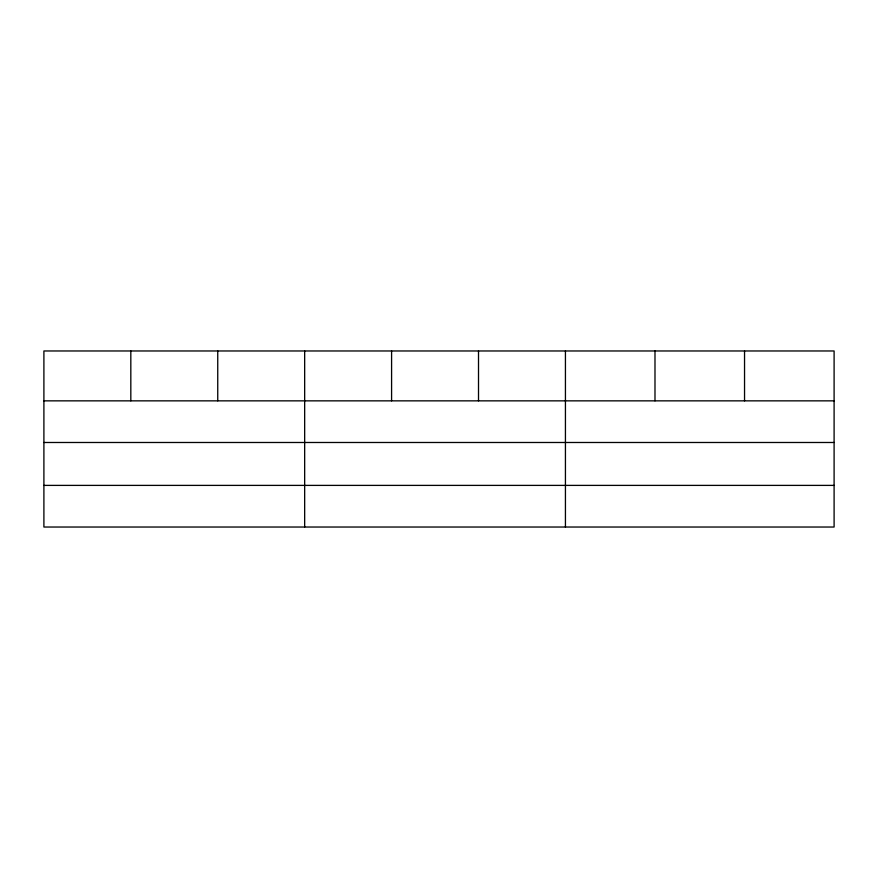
<?xml version="1.0" encoding="UTF-8"?>
<svg xmlns="http://www.w3.org/2000/svg" width="878" height="878" viewBox="0 0 878 878"><rect width="100%" height="100%" fill="white"/><g stroke="black" fill="none" stroke-linecap="round" stroke-linejoin="round"><path stroke-width="1.32" d="M834.1 442.49L834.1 350.97L43.9 350.97L43.9 527.03L834.1 527.03L834.1 442.49L43.9 442.49M43.9 400.851L834.1 400.851M43.9 485.391L834.1 485.391M744.544 350.97L744.544 400.851M654.988 350.97L654.988 400.851M565.432 350.97L565.432 527.03M478.51 350.97L478.51 400.851M391.588 350.97L391.588 400.851M304.666 350.97L304.666 527.03M217.744 350.97L217.744 400.851M130.822 350.97L130.822 400.851"/></g></svg>
